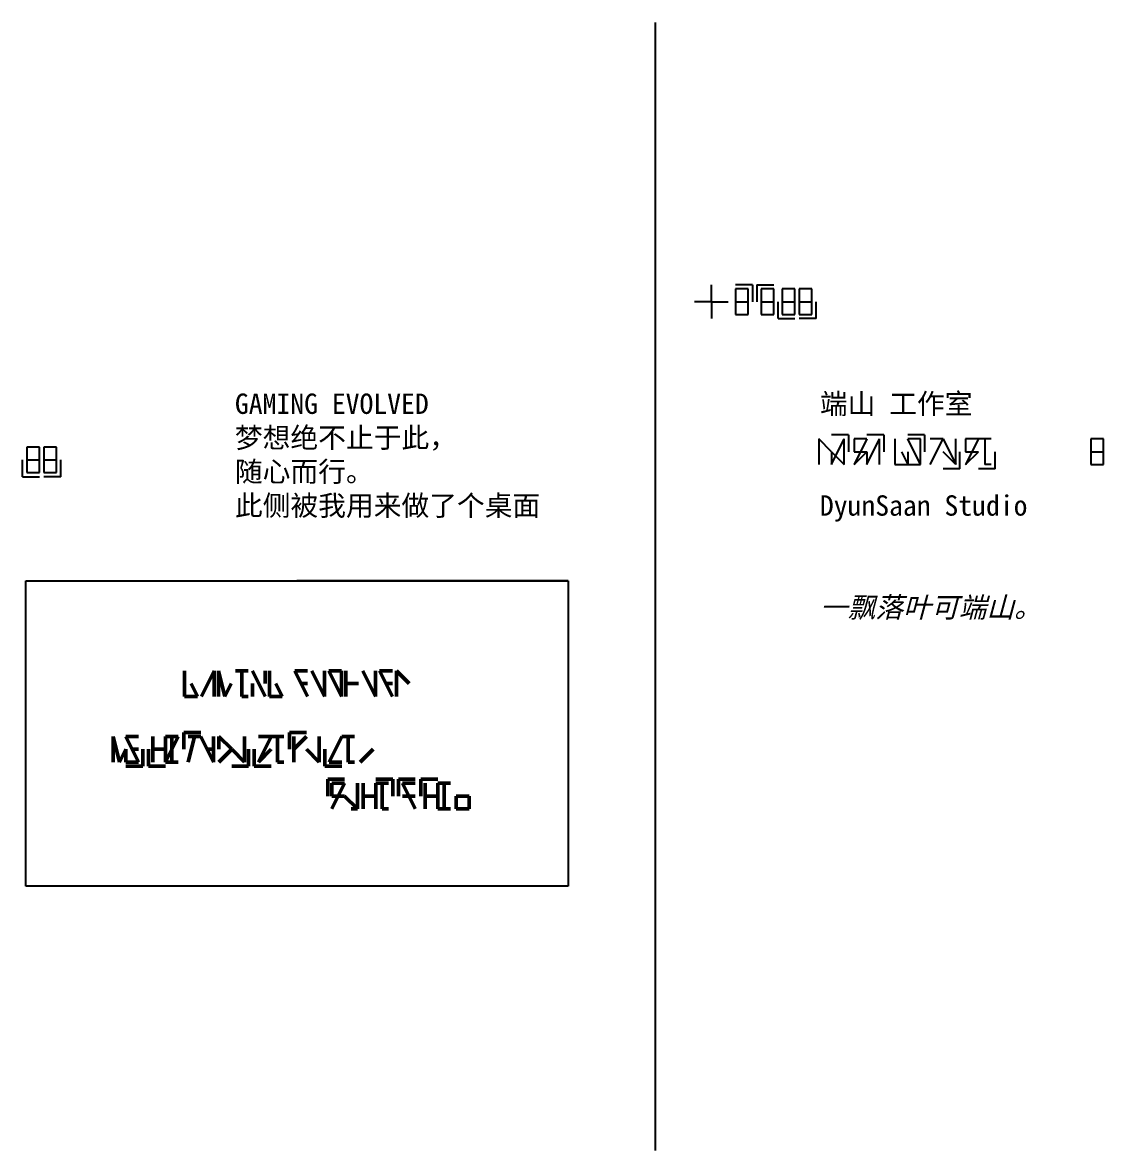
# Model space of a CAD drawing. Header units: millimetres. Extents: x 1653 to 8899, y -538 to 3451.
# Drawn here: x 5075 to 8899, y -538 to 3451 of the extents above; entities that cross this region are included whole.
import ezdxf

# ---------------------------------------------------------------- set-up
doc = ezdxf.new("R2010")
doc.units = ezdxf.units.MM
doc.styles.get("Standard").update_dxf_attribs({"font": 'arial.ttf', "height": 48})

msp = doc.modelspace()

# ---------------------------------------------------------------- linework, layer by layer
for p, q in [((7312.5, 3451.5), (7312.5, -538.5)), ((7511.7, 2464.1), (7511.7, 2524.1)), ((7657.6, 2524.1), (7597.6, 2524.1)), ((7657.6, 2524.1), (7657.6, 2464.1)), ((7672.6, 2524.1), (7732.6, 2524.1)), ((7672.6, 2524.1), (7672.6, 2464.1)), ((7597.6, 2509.1), (7597.6, 2464.1)), ((7642.6, 2509.1), (7597.6, 2509.1)), ((7642.6, 2464.1), (7642.6, 2509.1)), ((7687.6, 2509.1), (7687.6, 2464.1)), ((7732.6, 2509.1), (7687.6, 2509.1)), ((7732.6, 2464.1), (7732.6, 2509.1)), ((7762.6, 2509.1), (7762.6, 2464.1)), ((7807.6, 2509.1), (7762.6, 2509.1)), ((7807.6, 2464.1), (7807.6, 2509.1)), ((7822.6, 2509.1), (7822.6, 2464.1)), ((7867.6, 2509.1), (7822.6, 2509.1)), ((7867.6, 2464.1), (7867.6, 2509.1)), ((7511.7, 2464.1), (7451.7, 2464.1)), ((7511.7, 2464.1), (7571.7, 2464.1)), ((7511.7, 2464.1), (7511.7, 2404.1)), ((7597.6, 2464.1), (7597.6, 2419.1)), ((7597.6, 2464.1), (7642.6, 2464.1)), ((7642.6, 2419.1), (7642.6, 2464.1)), ((7687.6, 2464.1), (7687.6, 2419.1)), ((7687.6, 2464.1), (7732.6, 2464.1)), ((7732.6, 2419.1), (7732.6, 2464.1)), ((7747.6, 2404.1), (7747.6, 2464.1)), ((7762.6, 2464.1), (7762.6, 2419.1)), ((7762.6, 2464.1), (7807.6, 2464.1)), ((7807.6, 2419.1), (7807.6, 2464.1)), ((7822.6, 2464.1), (7822.6, 2419.1)), ((7822.6, 2464.1), (7867.6, 2464.1)), ((7867.6, 2419.1), (7867.6, 2464.1)), ((7882.6, 2404.1), (7882.6, 2464.1)), ((7597.6, 2419.1), (7642.6, 2419.1)), ((7687.6, 2419.1), (7732.6, 2419.1)), ((7747.6, 2404.1), (7807.6, 2404.1)), ((7762.6, 2419.1), (7807.6, 2419.1)), ((7822.6, 2419.1), (7867.6, 2419.1)), ((7882.6, 2404.1), (7822.6, 2404.1)), ((7891.5, 1978.3), (7891.5, 1933.3)), ((7936.5, 1933.3), (7891.5, 1978.3)), ((7996.5, 1993.3), (7936.5, 1993.3)), ((7936.5, 1888.3), (7981.5, 1978.3)), ((7981.5, 1933.3), (7981.5, 1978.3)), ((7996.5, 1993.3), (7996.5, 1933.3)), ((8016.5, 1978.3), (8016.5, 1933.3)), ((8061.5, 1978.3), (8016.5, 1978.3)), ((8061.5, 1978.3), (8016.5, 1888.3)), ((8121.5, 1993.3), (8061.5, 1993.3)), ((8061.5, 1888.3), (8106.5, 1978.3)), ((8106.5, 1933.3), (8106.5, 1978.3)), ((8121.5, 1993.3), (8121.5, 1933.3)), ((8161.5, 1978.3), (8161.5, 1933.3)), ((8266.5, 1993.3), (8206.5, 1993.3)), ((8251.5, 1978.3), (8206.5, 1978.3)), ((8251.5, 1888.3), (8206.5, 1978.3)), ((8251.5, 1933.3), (8251.5, 1978.3)), ((8266.5, 1993.3), (8266.5, 1933.3)), ((8331.5, 1978.3), (8286.5, 1978.3)), ((8286.5, 1888.3), (8331.5, 1978.3)), ((8331.5, 1978.3), (8376.5, 1888.3)), ((8376.5, 1933.3), (8376.5, 1978.3)), ((8411.5, 1978.3), (8411.5, 1933.3)), ((8456.5, 1978.3), (8411.5, 1978.3)), ((8456.5, 1978.3), (8411.5, 1888.3)), ((8501.5, 1978.3), (8456.5, 1978.3)), ((8479, 1978.3), (8479, 1888.3)), ((8854.1, 1978.3), (8854.1, 1933.3)), ((8899.1, 1978.3), (8854.1, 1978.3)), ((8899.1, 1933.3), (8899.1, 1978.3)), ((5089.6, 1949.9), (5089.6, 1904.9)), ((5134.6, 1949.9), (5089.6, 1949.9)), ((5134.6, 1904.9), (5134.6, 1949.9)), ((5149.6, 1949.9), (5149.6, 1904.9)), ((5194.6, 1949.9), (5149.6, 1949.9)), ((5194.6, 1904.9), (5194.6, 1949.9)), ((7891.5, 1933.3), (7891.5, 1888.3)), ((7936.5, 1933.3), (7936.5, 1888.3)), ((7936.5, 1933.3), (7981.5, 1888.3)), ((7981.5, 1888.3), (7981.5, 1933.3)), ((8016.5, 1933.3), (8061.5, 1933.3)), ((8016.5, 1888.3), (8061.5, 1933.3)), ((8061.5, 1933.3), (8061.5, 1888.3)), ((8106.5, 1888.3), (8106.5, 1933.3)), ((8161.5, 1933.3), (8161.5, 1888.3)), ((8184, 1933.3), (8206.5, 1888.3)), ((8206.5, 1933.3), (8206.5, 1888.3)), ((8251.5, 1888.3), (8251.5, 1933.3)), ((8376.5, 1888.3), (8331.5, 1933.3)), ((8376.5, 1888.3), (8376.5, 1933.3)), ((8391.5, 1873.3), (8391.5, 1933.3)), ((8411.5, 1933.3), (8456.5, 1933.3)), ((8411.5, 1888.3), (8456.5, 1933.3)), ((8516.5, 1873.3), (8516.5, 1933.3)), ((8854.1, 1933.3), (8854.1, 1888.3)), ((8854.1, 1933.3), (8899.1, 1933.3)), ((8899.1, 1888.3), (8899.1, 1933.3)), ((5074.6, 1844.9), (5074.6, 1904.9)), ((5089.6, 1904.9), (5089.6, 1859.9)), ((5089.6, 1904.9), (5134.6, 1904.9)), ((5134.6, 1859.9), (5134.6, 1904.9)), ((5149.6, 1904.9), (5149.6, 1859.9)), ((5149.6, 1904.9), (5194.6, 1904.9)), ((5194.6, 1859.9), (5194.6, 1904.9)), ((5209.6, 1844.9), (5209.6, 1904.9)), ((8161.5, 1888.3), (8206.5, 1888.3)), ((8206.5, 1888.3), (8251.5, 1888.3)), ((8501.5, 1888.3), (8479, 1888.3)), ((8854.1, 1888.3), (8899.1, 1888.3)), ((5074.6, 1844.9), (5134.6, 1844.9)), ((5089.6, 1859.9), (5134.6, 1859.9)), ((5149.6, 1859.9), (5194.6, 1859.9)), ((5209.6, 1844.9), (5149.6, 1844.9)), ((8391.5, 1873.3), (8331.5, 1873.3)), ((8516.5, 1873.3), (8456.5, 1873.3)), ((5085.6, 1476), (7005.6, 1476)), ((5085.6, 396), (5085.6, 1476)), ((7005.6, 1476), (6045.6, 1476)), ((7005.6, 1476), (7005.6, 396)), ((7005.6, 396), (5085.6, 396))]:
    msp.add_line(p, q)
at = {"lineweight": 50}
for p, q in [((5648.1, 1112.8), (5648.1, 1157.8)), ((5708.1, 1067.8), (5753.1, 1157.8)), ((5753.1, 1112.8), (5753.1, 1157.8)), ((5768.1, 1112.8), (5768.1, 1157.8)), ((5768.1, 1157.8), (5790.6, 1067.8)), ((5828.1, 1157.8), (5873.1, 1157.8)), ((5850.6, 1157.8), (5850.6, 1067.8)), ((5888.1, 1157.8), (5933.1, 1067.8)), ((5933.1, 1112.8), (5933.1, 1157.8)), ((5948.1, 1112.8), (5948.1, 1157.8)), ((6038.1, 1157.8), (6083.1, 1157.8)), ((6038.1, 1157.8), (6083.1, 1067.8)), ((6143.1, 1067.8), (6098.1, 1157.8)), ((6143.1, 1112.8), (6143.1, 1157.8)), ((6158.1, 1157.8), (6203.1, 1157.8)), ((6158.1, 1157.8), (6203.1, 1067.8)), ((6203.1, 1112.8), (6203.1, 1157.8)), ((6218.1, 1112.8), (6218.1, 1157.8)), ((6323.1, 1067.8), (6278.1, 1157.8)), ((6323.1, 1112.8), (6323.1, 1157.8)), ((6338.1, 1157.8), (6383.1, 1157.8)), ((6383.1, 1067.8), (6338.1, 1157.8)), ((6398.1, 1112.8), (6398.1, 1157.8)), ((6443.1, 1112.8), (6398.1, 1157.8)), ((5648.1, 1067.8), (5648.1, 1112.8)), ((5670.6, 1112.8), (5693.1, 1067.8)), ((5753.1, 1067.8), (5753.1, 1112.8)), ((5768.1, 1067.8), (5768.1, 1112.8)), ((5790.6, 1067.8), (5813.1, 1112.8)), ((5888.1, 1067.8), (5888.1, 1112.8)), ((5948.1, 1067.8), (5948.1, 1112.8)), ((5970.6, 1112.8), (5993.1, 1067.8)), ((6060.6, 1112.8), (6083.1, 1112.8)), ((6143.1, 1067.8), (6143.1, 1112.8)), ((6203.1, 1067.8), (6203.1, 1112.8)), ((6218.1, 1067.8), (6218.1, 1112.8)), ((6218.1, 1112.8), (6263.1, 1112.8)), ((6323.1, 1067.8), (6323.1, 1112.8)), ((6360.6, 1112.8), (6383.1, 1112.8)), ((6398.1, 1067.8), (6398.1, 1112.8)), ((5648.1, 1067.8), (5693.1, 1067.8)), ((5850.6, 1067.8), (5873.1, 1067.8)), ((5948.1, 1067.8), (5993.1, 1067.8)), ((5395.1, 925.6), (5395.1, 880.6)), ((5417.6, 835.6), (5395.1, 925.6)), ((5485.1, 925.6), (5440.1, 925.6)), ((5440.1, 925.6), (5485.1, 835.6)), ((5535.1, 925.6), (5535.1, 880.6)), ((5580.1, 880.6), (5580.1, 925.6)), ((5625.1, 925.6), (5580.1, 925.6)), ((5625.1, 925.6), (5580.1, 835.6)), ((5602.6, 925.6), (5602.6, 835.6)), ((5645.1, 940.6), (5705.1, 940.6)), ((5645.1, 940.6), (5645.1, 880.6)), ((5705.1, 925.6), (5660.1, 925.6)), ((5682.6, 925.6), (5660.1, 835.6)), ((5750.1, 835.6), (5705.1, 925.6)), ((5750.1, 880.6), (5750.1, 925.6)), ((5769.6, 925.6), (5769.6, 880.6)), ((5769.6, 925.6), (5814.6, 880.6)), ((5859.6, 880.6), (5859.6, 925.6)), ((5954.6, 925.6), (5909.6, 925.6)), ((5954.6, 925.6), (5909.6, 835.6)), ((5999.6, 925.6), (5954.6, 925.6)), ((5977.1, 925.6), (5977.1, 835.6)), ((6019.6, 940.6), (6079.6, 940.6)), ((6019.6, 940.6), (6019.6, 880.6)), ((6034.6, 925.6), (6034.6, 880.6)), ((6079.6, 925.6), (6034.6, 880.6)), ((6124.6, 880.6), (6124.6, 925.6)), ((6204.6, 925.6), (6159.6, 835.6)), ((6249.6, 925.6), (6204.6, 925.6)), ((6227.1, 925.6), (6227.1, 835.6)), ((5395.1, 880.6), (5395.1, 835.6)), ((5417.6, 835.6), (5440.1, 880.6)), ((5440.1, 880.6), (5440.1, 835.6)), ((5462.6, 880.6), (5485.1, 880.6)), ((5500.1, 820.6), (5500.1, 880.6)), ((5520.1, 820.6), (5520.1, 880.6)), ((5535.1, 880.6), (5535.1, 835.6)), ((5535.1, 880.6), (5580.1, 880.6)), ((5580.1, 880.6), (5580.1, 835.6)), ((5727.6, 880.6), (5750.1, 880.6)), ((5750.1, 835.6), (5750.1, 880.6)), ((5814.6, 880.6), (5769.6, 835.6)), ((5814.6, 880.6), (5859.6, 835.6)), ((5859.6, 835.6), (5859.6, 880.6)), ((5874.6, 820.6), (5874.6, 880.6)), ((5894.6, 820.6), (5894.6, 880.6)), ((5909.6, 835.6), (5954.6, 880.6)), ((6034.6, 880.6), (6034.6, 835.6)), ((6079.6, 880.6), (6124.6, 835.6)), ((6124.6, 835.6), (6124.6, 880.6)), ((6144.6, 820.6), (6144.6, 880.6)), ((6314.6, 880.6), (6269.6, 835.6)), ((5440.1, 835.6), (5485.1, 835.6)), ((5500.1, 820.6), (5440.1, 820.6)), ((5520.1, 820.6), (5580.1, 820.6)), ((5580.1, 835.6), (5625.1, 835.6)), ((5874.6, 820.6), (5814.6, 820.6)), ((5894.6, 820.6), (5954.6, 820.6)), ((5977.1, 835.6), (5999.6, 835.6)), ((6144.6, 820.6), (6204.6, 820.6)), ((6159.6, 835.6), (6204.6, 835.6)), ((6227.1, 835.6), (6249.6, 835.6)), ((6154.3, 775.3), (6214.3, 775.3)), ((6154.3, 775.3), (6154.3, 715.3)), ((6169.3, 760.3), (6169.3, 715.3)), ((6214.3, 760.3), (6169.3, 760.3)), ((6214.3, 760.3), (6169.3, 670.3)), ((6259.3, 715.3), (6259.3, 760.3)), ((6279.3, 760.3), (6279.3, 715.3)), ((6384.3, 775.3), (6324.3, 775.3)), ((6324.3, 715.3), (6324.3, 760.3)), ((6369.3, 760.3), (6324.3, 760.3)), ((6346.8, 670.3), (6346.8, 760.3)), ((6384.3, 775.3), (6384.3, 715.3)), ((6404.3, 775.3), (6464.3, 775.3)), ((6404.3, 775.3), (6404.3, 715.3)), ((6464.3, 760.3), (6419.3, 760.3)), ((6419.3, 760.3), (6464.3, 670.3)), ((6484.3, 775.3), (6544.3, 775.3)), ((6484.3, 775.3), (6484.3, 715.3)), ((6499.3, 760.3), (6499.3, 715.3)), ((6544.3, 715.3), (6544.3, 760.3)), ((6589.3, 760.3), (6544.3, 760.3)), ((6566.8, 760.3), (6566.8, 670.3)), ((6169.3, 715.3), (6214.3, 715.3)), ((6214.3, 715.3), (6259.3, 670.3)), ((6259.3, 670.3), (6259.3, 715.3)), ((6279.3, 715.3), (6279.3, 670.3)), ((6279.3, 715.3), (6324.3, 715.3)), ((6324.3, 715.3), (6324.3, 670.3)), ((6419.3, 715.3), (6464.3, 715.3)), ((6499.3, 715.3), (6499.3, 670.3)), ((6499.3, 715.3), (6544.3, 715.3)), ((6544.3, 715.3), (6544.3, 670.3)), ((6609.3, 715.3), (6609.3, 670.3)), ((6609.3, 715.3), (6654.3, 715.3)), ((6654.3, 670.3), (6654.3, 715.3)), ((6259.3, 670.3), (6236.8, 670.3)), ((6369.3, 670.3), (6346.8, 670.3)), ((6544.3, 670.3), (6589.3, 670.3)), ((6609.3, 670.3), (6654.3, 670.3))]:
    msp.add_line(p, q, dxfattribs=at)

# ---------------------------------------------------------------- texts
at = {"char_height": 72, "attachment_point": 1}
for s, width, heights, insert in [('{\\fSimSun|b0|i0|c134|p2;GAMING EVOLVED\\P梦想绝不止于此，\\P随心而行。\\P此侧被我用来做了个桌面}', 2404.768, [565.4], (5826, 2139.1)), ('{\\fSimSun|b0|i0|c134|p2;端山 工作室\\P\\P\\PDyunSaan Studio\\P\\P\\P\\fSimSun|b0|i1|c134|p2;一飘落叶可端山。}', 1866.743, [899.6], (7895.7, 2139.1))]:
    msp.add_mtext_dynamic_manual_height_columns(s, width=width, gutter_width=12.5, heights=heights, dxfattribs=dict(at, insert=insert))

doc.saveas('drawing.dxf')
